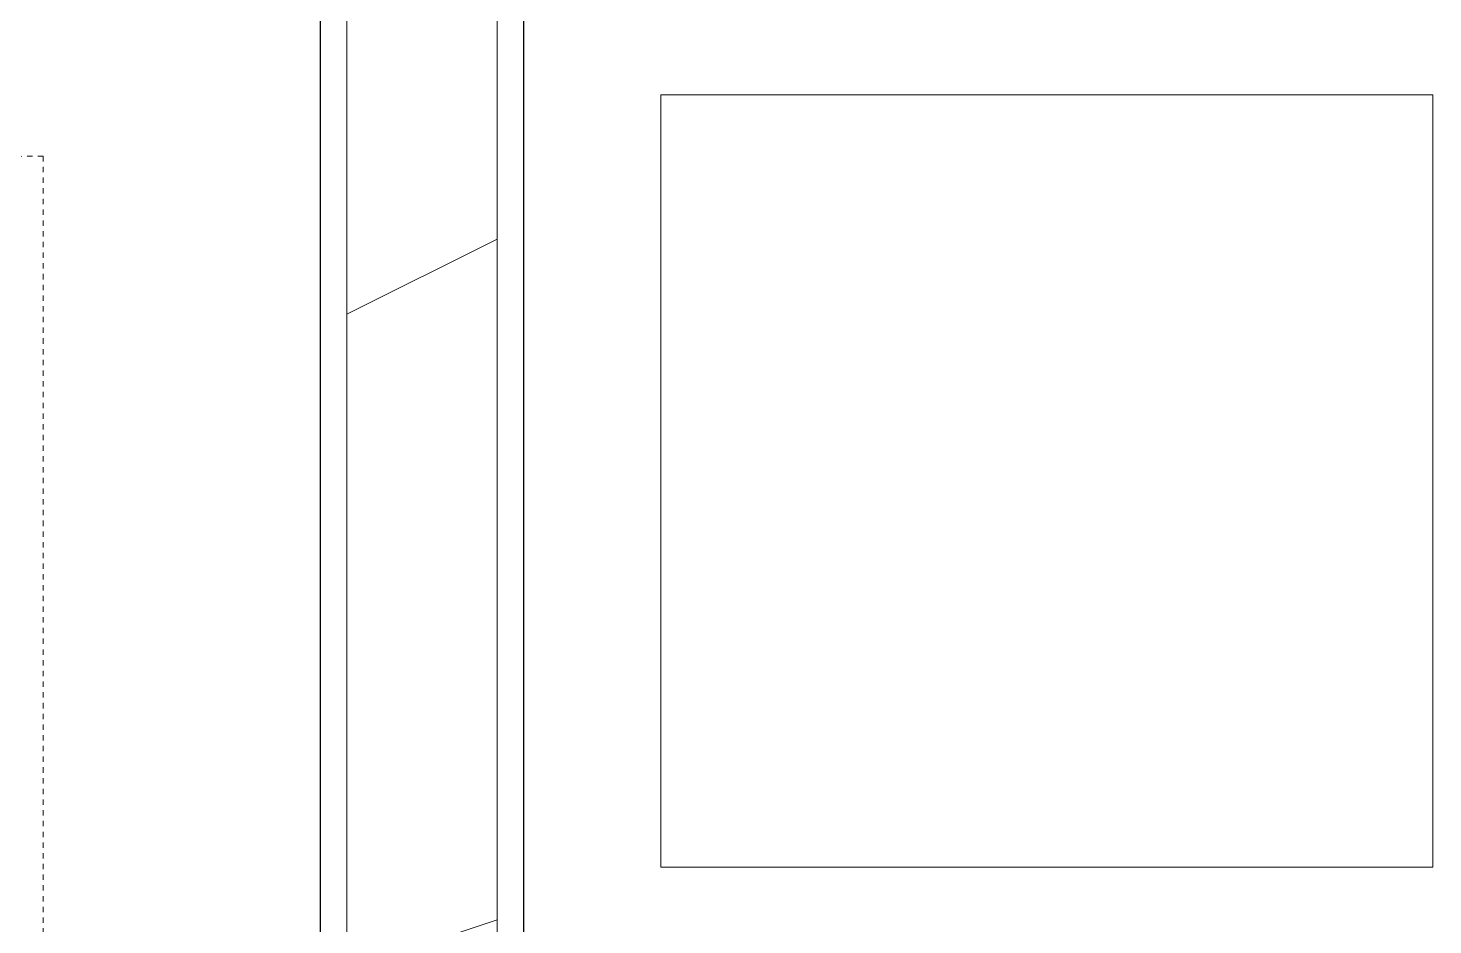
# Model space of a CAD drawing. Header units: inches. Extents: x -10205 to 13964, y -460 to 30702.
# Drawn here: x -2283.87 to -2251.12, y 11296.89 to 11317.8 of the extents above; entities that cross this region are included whole.
import ezdxf

# ---------------------------------------------------------------- set-up
doc = ezdxf.new("R2010")
doc.units = ezdxf.units.IN
doc.header["$MEASUREMENT"] = 0
doc.linetypes.add('Dash', pattern=[0.25, 0.125, -0.125])
for name, color, linetype, lineweight in [('0-1', 7, 'Continuous', 5), ('0-4', 7, 'Continuous', 9), ('A-GENM', 5, 'Continuous', 9), ('A-GENM-HDLN', 13, 'Dash', 9), ('A-WALL-5', 130, 'Continuous', 25), ('A-WALL-6', 7, 'Continuous', 9), ('A-WALL-PATT-3', 7, 'Continuous', 9), ('A-WALL-PATT-4', 8, 'Continuous', 9), ('I-FURN-3', 7, 'Continuous', 9)]:
    doc.layers.add(name, color=color, linetype=linetype, lineweight=lineweight)
pattern_1 = [(0, (0, 0), (61.44, 15.36), [2.534, -43.546, 2.534, -43.546, -245.76]), (0, (0, 0), (61.44, 15.36), [-92.16, 2.534, -89.626, 2.534, -43.546, -107.52]), (0, (0, 0), (61.44, 15.36), [-230.4, 2.534, -28.186, 2.534, -74.266]), (120, (23.04, 7.68), (-44.02215, 45.5286), [2.534, -43.546, 2.534, -43.546, -245.76]), (120, (23.04, 7.68), (-44.02215, 45.5286), [-92.16, 2.534, -89.626, 2.534, -43.546, -107.52]), (120, (23.04, 7.68), (-44.02215, 45.5286), [-230.4, 2.534, -28.186, 2.534, -74.266]), (240, (30.72, 38.4), (-17.41785, -60.8886), [2.534, -43.546, 2.534, -43.546, -245.76]), (240, (30.72, 38.4), (-17.41785, -60.8886), [-92.16, 2.534, -89.626, 2.534, -43.546, -107.52]), (240, (30.72, 38.4), (-17.41785, -60.8886), [-230.4, 2.534, -28.186, 2.534, -74.266])]

# ---------------------------------------------------------------- blocks, each defined once
blk = doc.blocks.new('Table-Night Stand - 18_ x 18_ x 24_-1372838-SITE PLAN - CAD FILE')
at = {"layer": 'I-FURN-3'}
for p, q in [((0.147, 0), (18.147, 0)), ((0.147, -18), (0.147, 0)), ((18.147, 0), (18.147, -18)), ((18.147, -18), (0.147, -18))]:
    blk.add_line(p, q, dxfattribs=at)
blk = doc.blocks.new('1750 Ox - Unit Layouts_rvt-1-SITE PLAN - CAD FILE')
at = {"layer": 'A-WALL-PATT-3'}
h = blk.add_hatch(dxfattribs=at)
h.set_pattern_fill('FP_2', color=256, style=0, pattern_type=2)
h.set_pattern_definition(pattern_1)
h.paths.add_polyline_path([(-2277.057, 11285.289), (-2276.435, 11285.289), (-2276.435, 11482.103), (-2277.06, 11482.053), (-2277.06, 11285.289)], flags=0)
h = blk.add_hatch(dxfattribs=at)
h.set_pattern_fill('FP_2', color=256, style=0, pattern_type=2)
h.set_pattern_definition(pattern_1)
h.paths.add_polyline_path([(-2272.31, 11285.289), (-2272.31, 11477.978), (-2272.935, 11477.978), (-2272.935, 11285.289)], flags=0)
at = {"layer": 'A-WALL-PATT-4'}
h = blk.add_hatch(dxfattribs=at)
h.set_pattern_fill('FP_4', color=256, style=0, pattern_type=2)
h.set_pattern_definition([(216.87, (12.795, 31.987), (95.9612857, 63.9749714), [15.994, -143.942]), (206.565, (31.987, 22.391), (-31.986981, -31.986924), [35.763, -35.763]), (198.435, (31.987, 6.397), (-63.974746, -31.987128), [20.231, -80.922])])
h.paths.add_polyline_path([(-2272.935, 11284.539), (-2272.935, 11478.603), (-2276.435, 11478.603), (-2276.435, 11284.539), (-2274.916, 11284.539)], flags=0)
at = {"layer": 'A-WALL-5'}
for p, q in [((-2277.06, 11477.978), (-2277.06, 11284.539)), ((-2272.31, 11284.539), (-2272.31, 11477.978))]:
    blk.add_line(p, q, dxfattribs=at)
at = {"layer": 'A-WALL-6'}
for p, q in [((-2276.435, 11284.539), (-2276.435, 11477.978)), ((-2272.935, 11284.539), (-2272.935, 11477.978))]:
    blk.add_line(p, q, dxfattribs=at)
at = {"layer": '0-4', "rotation": 269.9999999999965}
blk.add_blockref('Table-Night Stand - 18_ x 18_ x 24_-1372838-SITE PLAN - CAD FILE', (-2251.121, 11316.386), dxfattribs=at)
blk = doc.blocks.new('_THE_ WINDOW _ DOOR - Door - 1st Floor-1770927-SITE PLAN - CAD FILE')
at = {"layer": 'A-GENM-HDLN'}
blk.add_line((17.0125, 33.2125), (17.0125, -0.8125), dxfattribs=at)
blk.add_arc((17.0125, -0.8125), 34.025, 90, 180, dxfattribs=at)

msp = doc.modelspace()

# ---------------------------------------------------------------- block references
at = {"layer": '0-1'}
msp.add_blockref('1750 Ox - Unit Layouts_rvt-1-SITE PLAN - CAD FILE', (0, 0), dxfattribs=at)
at = {"layer": 'A-GENM'}
msp.add_blockref('_THE_ WINDOW _ DOOR - Door - 1st Floor-1770927-SITE PLAN - CAD FILE', (-2300.524, 11281.602), dxfattribs=at)

doc.saveas('drawing.dxf')
